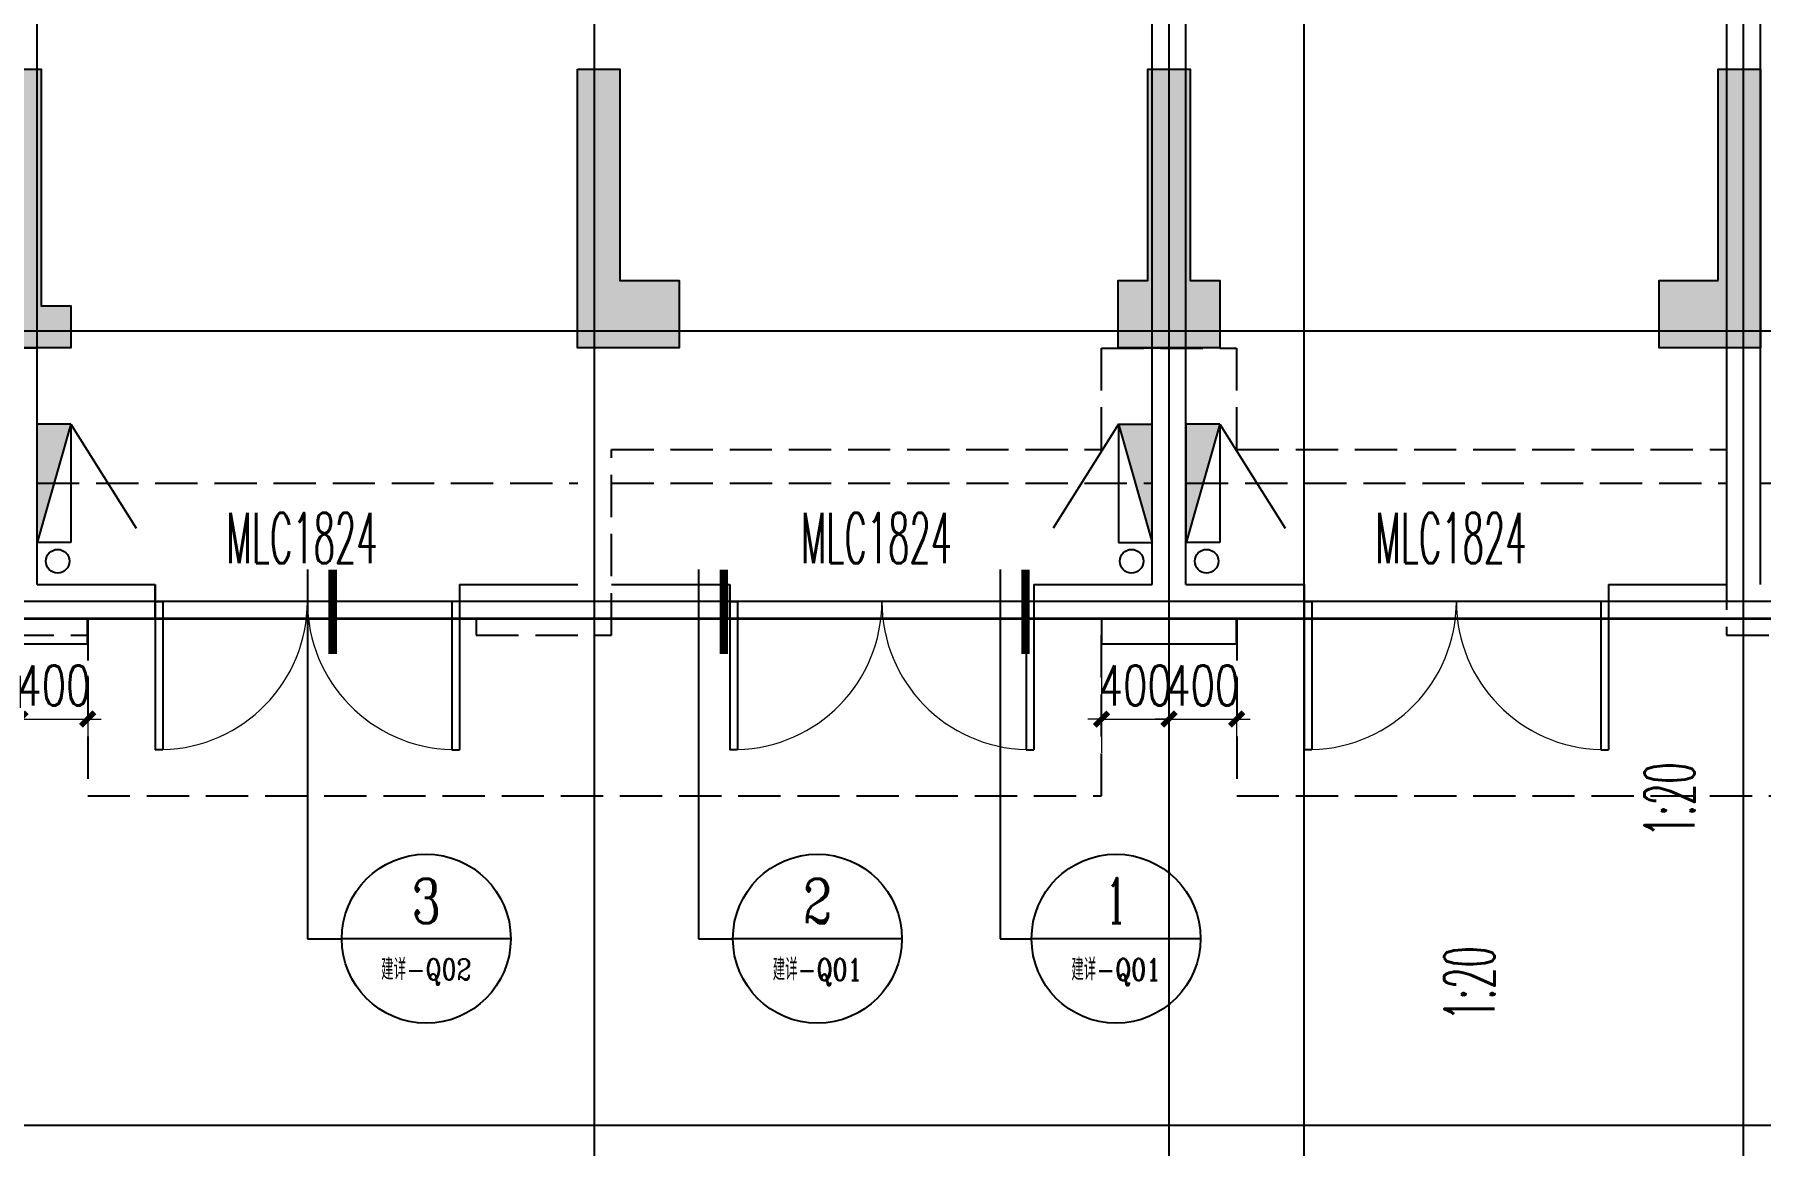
# Model space of a CAD drawing. Extents: x -59851 to 653804, y -249523 to 437614.
# Drawn here: x -23629 to -13414, y 192268 to 198845 of the extents above; entities that cross this region are included whole.
import ezdxf
from ezdxf.enums import TextEntityAlignment as Align

# ---------------------------------------------------------------- set-up
doc = ezdxf.new("R2010")
doc.units = 0
doc.header["$LTSCALE"] = 1000
doc.header["$MEASUREMENT"] = 0
doc.linetypes.add('DASH', pattern=[0.35, 0.25, -0.1])
for name, color, linetype in [('-消防立管', 1, 'Continuous'), ('A-Above', 5, 'DASH'), ('A-ROOF', 7, 'Continuous'), ('A-外装饰线脚', 7, 'Continuous'), ('CURTWALL', 4, 'Continuous'), ('DIM_IDEN', 3, 'Continuous'), ('DIM_SYMB', 3, 'Continuous'), ('DOTE', 16, 'Continuous'), ('PUB_HATCH', 8, 'Continuous'), ('PUB_TEXT', 7, 'Continuous'), ('STAIR', 5, 'Continuous'), ('WALL', 2, 'Continuous'), ('WINDOW', 4, 'Continuous'), ('WINDOW_TEXT', 7, 'Continuous'), ('剪力墙', 6, 'Continuous')]:
    doc.layers.add(name, color=color, linetype=linetype)
doc.layers.add('33计全面积外廓线', color=21, linetype='Continuous', lineweight=35)
doc.layers.add('A-第四道尺寸线(线脚尺寸)', color=105, linetype='Continuous', lineweight=5)
doc.styles.add('_TCH_DIM', font='SIMPLEX.shx', dxfattribs={"width": 0.7, "bigfont": 'GBCBIG.shx'})
doc.styles.add('_TCH_DIM_T3', font='SIMPLEX.shx', dxfattribs={"width": 0.705882, "bigfont": 'GBCBIG.shx'})
doc.styles.add('_TCH_LABEL', font='COMPLEX', dxfattribs={"bigfont": 'GBCBIG'})
doc.styles.add('_TCH_WINDOW', font='SIMPLEX.shx', dxfattribs={"width": 0.7, "height": 3.5, "bigfont": 'GBCBIG.shx'})
doc.dimstyles.new('_TCH_ARCH&&80', dxfattribs={"dimtxt": 238, "dimasz": 80, "dimexe": 200, "dimexo": 240, "dimgap": 80, "dimtad": 1, "dimdec": 0, "dimzin": 0, "dimdsep": 46, "dimtxsty": '_TCH_DIM_T3', "dimblk": 'ARCHTICK', "dimcen": 0.09, "dimclrt": 7, "dimazin": 2, "dimtfac": 1, "dimtdec": 0, "dimtix": 1, "dimtmove": 2, "dimatfit": 3, "dimfxl": 0, "dimtolj": 1, "dimtzin": 0, "dimarcsym": 0})

# ---------------------------------------------------------------- blocks, each defined once
blk = doc.blocks.new('zzlk0330')
at = {"layer": 'A-ROOF', "linetype": 'DASH'}
blk.add_lwpolyline([(-24114, 135888), (-23314, 135888), (-23314, 135988), (-21014, 135988), (-21014, 135888), (-20214, 135888), (-20214, 136988), (-17314, 136988), (-17314, 137588), (-16514, 137588), (-16514, 136988), (-13614, 136988), (-13614, 135888), (-12814, 135888)], dxfattribs=at)
blk = doc.blocks.new('shoucengjianliqiang0505')
at = {"layer": 'PUB_HATCH'}
h = blk.add_hatch(color=256, dxfattribs=at)
h.dxf.hatch_style = 1
h.paths.add_polyline_path([(-14848, 486544), (-14448, 486544), (-14448, 486144), (-14848, 486144)])
h.paths.add_polyline_path([(-8748, 486544), (-8348, 486544), (-8348, 486144), (-8748, 486144)])
h.paths.add_polyline_path([(-8748, 490544), (-8348, 490544), (-8348, 490144), (-8748, 490144)])
h.paths.add_polyline_path([(-14848, 490544), (-14448, 490544), (-14448, 490144), (-14848, 490144)])
h.paths.add_polyline_path([(-14848, 482144), (-14448, 482144), (-14448, 481744), (-14848, 481744)])
h.paths.add_polyline_path([(-8748, 482144), (-8348, 482144), (-8348, 481744), (-8748, 481744)])
h.paths.add_polyline_path([(-46848, 497944), (-46448, 497944), (-46448, 497544), (-46848, 497544)])
h.paths.add_polyline_path([(-46848, 501744), (-46448, 501744), (-46448, 501344), (-46848, 501344)])
h.paths.add_polyline_path([(-53548, 501742), (-53148, 501742), (-53148, 501342), (-53548, 501342)])
h.paths.add_polyline_path([(-63048, 504094), (-63048, 504344), (-63648, 504344), (-63648, 502544), (-63848, 502544), (-63848, 502294), (-63398, 502294), (-63398, 504094)])
h.paths.add_polyline_path([(-37148, 500844), (-35548, 500844), (-35548, 497944), (-37148, 497944), (-37148, 498144), (-35748, 498144), (-35748, 500644), (-37148, 500644)])
h.paths.add_polyline_path([(-29698, 483744), (-29698, 484994), (-29448, 484994), (-29448, 483344), (-30048, 483344), (-30048, 483744)])
h.paths.add_polyline_path([(-33048, 484994), (-32798, 484994), (-32798, 483744), (-32448, 483744), (-32448, 483344), (-33048, 483344)])
h.paths.add_polyline_path([(-36498, 483744), (-36498, 484994), (-36248, 484994), (-36248, 483344), (-36848, 483344), (-36848, 483744)])
h.paths.add_polyline_path([(-43248, 484994), (-42998, 484994), (-42998, 483744), (-42648, 483744), (-42648, 483344), (-43248, 483344)])
h.paths.add_polyline_path([(-50098, 483744), (-50098, 484994), (-49848, 484994), (-49848, 483344), (-50448, 483344), (-50448, 483744)])
h.paths.add_polyline_path([(-56848, 484994), (-56598, 484994), (-56598, 483744), (-56248, 483744), (-56248, 483344), (-56848, 483344)])
h.paths.add_polyline_path([(-63698, 485844), (-63448, 485844), (-63448, 483344), (-64048, 483344), (-64048, 483744), (-63698, 483744)])
h.paths.add_polyline_path([(-54648, 492144), (-54048, 492144), (-54048, 492544), (-54648, 492544)])
h.paths.add_polyline_path([(-52648, 492544), (-52048, 492544), (-52048, 492144), (-52648, 492144)])
h.paths.add_polyline_path([(-39048, 492544), (-38448, 492544), (-38448, 492144), (-39048, 492144)])
h.paths.add_polyline_path([(-45348, 495844), (-44748, 495844), (-44748, 496244), (-45348, 496244)])
h.paths.add_polyline_path([(-55848, 497944), (-55248, 497944), (-55248, 497544), (-55848, 497544)])
h.paths.add_polyline_path([(-55848, 495844), (-55248, 495844), (-55248, 496244), (-55848, 496244)])
h.paths.add_polyline_path([(-60248, 495844), (-59648, 495844), (-59648, 496244), (-60248, 496244)])
h.paths.add_polyline_path([(-21248, 500844), (-21248, 499444), (-21498, 499444), (-21498, 499844), (-21848, 499844), (-21848, 500094), (-21498, 500094), (-21498, 500844)])
h.paths.add_polyline_path([(-42948, 497544), (-42548, 497544), (-42548, 498144), (-42748, 498144), (-42748, 500644), (-42148, 500644), (-42148, 500844), (-42948, 500844), (-42948, 497944)])
h.paths.add_polyline_path([(-21248, 496144), (-21248, 496744), (-21498, 496744), (-21498, 496394), (-22898, 496394), (-22898, 496144), (-22098, 496144), (-22098, 496044), (-21848, 496044), (-21848, 496144)])
h.paths.add_polyline_path([(-30848, 497544), (-30848, 497944), (-32298, 497944), (-32298, 498144), (-30648, 498144), (-30648, 497744), (-30248, 497744), (-30248, 497544)])
h.paths.add_polyline_path([(-18848, 489094), (-18848, 487444), (-19098, 487444), (-19098, 487994), (-19448, 487994), (-19448, 488244), (-19098, 488244), (-19098, 489094)])
h.paths.add_polyline_path([(-60023, 489044), (-60273, 489044), (-60273, 491444), (-60023, 491444), (-60023, 489244)])
h.paths.add_polyline_path([(-28348, 499194), (-28348, 497544), (-28748, 497544), (-28748, 497744), (-28548, 497744), (-28548, 499194)])
h.paths.add_polyline_path([(-41148, 492344), (-40448, 492344), (-40448, 490694), (-40698, 490694), (-40698, 492094), (-41148, 492094)])
h.paths.add_polyline_path([(-30848, 500644), (-31348, 500644), (-31348, 503644), (-28348, 503644), (-28348, 501444), (-28708, 501444), (-28708, 501644), (-28548, 501644), (-28548, 503444), (-31148, 503444), (-31148, 501644), (-30748, 501644), (-30748, 501444), (-31148, 501444), (-31148, 500944), (-30648, 500944), (-30648, 500644)])
h.paths.add_polyline_path([(-42948, 495544), (-42948, 496244), (-40448, 496244), (-40448, 493744), (-42948, 493744), (-42948, 494444), (-42748, 494444), (-42748, 493944), (-40648, 493944), (-40648, 496044), (-42748, 496044), (-42748, 495544)])
h.paths.add_polyline_path([(-21248, 502644), (-21248, 503644), (-22898, 503644), (-22898, 503394), (-21498, 503394), (-21498, 502644)])
h.paths.add_polyline_path([(-22748, 492144), (-23248, 492144), (-23248, 490494), (-22998, 490494), (-22998, 491894), (-22748, 491894)])
h.paths.add_polyline_path([(-22673, 488244), (-22423, 488244), (-22423, 485744), (-22673, 485744), (-22673, 488044)])
h.paths.add_polyline_path([(-21848, 493644), (-21848, 493044), (-23498, 493044), (-23498, 493294), (-22098, 493294), (-22098, 493644)])
h.paths.add_polyline_path([(-18848, 491544), (-18848, 492144), (-20498, 492144), (-20498, 491894), (-19098, 491894), (-19098, 491544)])
h.paths.add_polyline_path([(-18848, 482444), (-18848, 481744), (-20498, 481744), (-20498, 481994), (-19098, 481994), (-19098, 482444)])
h.paths.add_polyline_path([(-22048, 481744), (-22498, 481744), (-22698, 481744), (-22698, 483344), (-23048, 483344), (-23048, 483594), (-22448, 483594), (-22448, 481994), (-22048, 481994)])
h.paths.add_polyline_path([(-26798, 490844), (-26048, 490844), (-26048, 489044), (-26298, 489044), (-26298, 490594), (-26798, 490594)])
h.paths.add_polyline_path([(-32448, 490844), (-33048, 490844), (-33048, 489044), (-32798, 489044), (-32798, 490594), (-32448, 490594)])
h.paths.add_polyline_path([(-35848, 489294), (-36198, 489294), (-36198, 492094), (-35848, 492094), (-35848, 492344), (-36448, 492344), (-36448, 489044), (-36198, 489044), (-35848, 489044)])
h.paths.add_polyline_path([(-39873, 489244), (-39623, 489244), (-39623, 486544), (-39873, 486544), (-39873, 489044)])
h.paths.add_polyline_path([(-43648, 489294), (-43298, 489294), (-43298, 492094), (-43798, 492094), (-43798, 492344), (-43048, 492344), (-43048, 489044), (-43298, 489044), (-43648, 489044)])
h.paths.add_polyline_path([(-46673, 492344), (-46423, 492344), (-46423, 489044), (-46673, 489044), (-46673, 492144)])
h.paths.add_polyline_path([(-53473, 489244), (-53223, 489244), (-53223, 486544), (-53473, 486544), (-53473, 489044)])
h.paths.add_polyline_path([(-49448, 489294), (-49798, 489294), (-49798, 492094), (-49298, 492094), (-49298, 492344), (-50048, 492344), (-50048, 489044), (-49798, 489044), (-49448, 489044)])
h.paths.add_polyline_path([(-57248, 489294), (-56898, 489294), (-56898, 492094), (-57248, 492094), (-57248, 492344), (-56648, 492344), (-56648, 489044), (-56898, 489044), (-57248, 489044)])
h.paths.add_polyline_path([(-60048, 498644), (-60048, 497544), (-62548, 497544), (-62548, 497794), (-60298, 497794), (-60298, 498644)])
h.paths.add_polyline_path([(-60048, 503544), (-60048, 504344), (-61698, 504344), (-61698, 504094), (-60298, 504094), (-60298, 503544)])
h.paths.add_polyline_path([(-67048, 491344), (-67048, 492244), (-64848, 492244), (-64848, 491994), (-66798, 491994), (-66798, 491344)])
h.paths.add_polyline_path([(-66448, 502544), (-67048, 502544), (-67048, 499894), (-66798, 499894), (-66798, 502294), (-66448, 502294)])
h.paths.add_polyline_path([(-66448, 483344), (-67048, 483344), (-67048, 485844), (-66798, 485844), (-66798, 483744), (-66448, 483744)])
edge = h.paths.add_edge_path()
edge.add_line((-26248, 494694), (-26248, 492344))
edge.add_line((-26248, 492344), (-26948, 492344))
edge.add_line((-26948, 492344), (-26948, 492144))
edge.add_line((-26948, 492144), (-26048, 492144))
edge.add_line((-26048, 492144), (-26048, 494694))
edge.add_line((-26248, 494694), (-26248, 495094))
edge = h.paths.add_edge_path()
edge.add_line((-26448, 483344), (-26448, 483594))
edge.add_line((-26448, 483594), (-26273, 483594))
edge.add_line((-26273, 483594), (-26273, 484994))
edge.add_line((-26273, 484994), (-26023, 484994))
edge.add_line((-26023, 484994), (-26023, 483594))
edge.add_line((-26023, 483594), (-25848, 483594))
edge.add_line((-25848, 483594), (-25848, 483344))
edge.add_line((-25848, 483344), (-26448, 483344))
edge.add_line((-26448, 483344), (-26048, 483344))
edge = h.paths.add_edge_path()
edge.add_line((-40048, 483344), (-40048, 483744))
edge.add_line((-40048, 483744), (-39873, 483744))
edge.add_line((-39873, 483744), (-39873, 484994))
edge.add_line((-39873, 484994), (-39623, 484994))
edge.add_line((-39623, 484994), (-39623, 483744))
edge.add_line((-39623, 483744), (-39448, 483744))
edge.add_line((-39448, 483744), (-39448, 483344))
edge.add_line((-39448, 483344), (-40048, 483344))
edge.add_line((-40048, 483344), (-39648, 483344))
edge = h.paths.add_edge_path()
edge.add_line((-46848, 483344), (-46848, 483594))
edge.add_line((-46848, 483594), (-46673, 483594))
edge.add_line((-46673, 483594), (-46673, 484994))
edge.add_line((-46673, 484994), (-46423, 484994))
edge.add_line((-46423, 484994), (-46423, 483594))
edge.add_line((-46423, 483594), (-46248, 483594))
edge.add_line((-46248, 483594), (-46248, 483344))
edge.add_line((-46248, 483344), (-46848, 483344))
edge.add_line((-46848, 483344), (-46448, 483344))
edge = h.paths.add_edge_path()
edge.add_line((-53648, 483344), (-53648, 483744))
edge.add_line((-53648, 483744), (-53473, 483744))
edge.add_line((-53473, 483744), (-53473, 484994))
edge.add_line((-53473, 484994), (-53223, 484994))
edge.add_line((-53223, 484994), (-53223, 483744))
edge.add_line((-53223, 483744), (-53048, 483744))
edge.add_line((-53048, 483744), (-53048, 483344))
edge.add_line((-53048, 483344), (-53648, 483344))
edge.add_line((-53648, 483344), (-53248, 483344))
edge = h.paths.add_edge_path()
edge.add_line((-60448, 483344), (-60448, 483594))
edge.add_line((-60448, 483594), (-60273, 483594))
edge.add_line((-60273, 483594), (-60273, 484994))
edge.add_line((-60273, 484994), (-60023, 484994))
edge.add_line((-60023, 484994), (-60023, 483594))
edge.add_line((-60023, 483594), (-59848, 483594))
edge.add_line((-59848, 483594), (-59848, 483344))
edge.add_line((-59848, 483344), (-60448, 483344))
edge.add_line((-60448, 483344), (-60048, 483344))
h = blk.add_hatch(color=256, dxfattribs=at)
h.dxf.hatch_style = 1
h.paths.add_polyline_path([(-40048, 483344), (-40048, 483744), (-39873, 483744), (-39873, 484994), (-39623, 484994), (-39623, 483744), (-39448, 483744), (-39448, 483344)])
h.paths.add_polyline_path([(-46848, 483344), (-46848, 483594), (-46673, 483594), (-46673, 484994), (-46423, 484994), (-46423, 483594), (-46248, 483594), (-46248, 483344)])
h.paths.add_polyline_path([(-53648, 483344), (-53648, 483744), (-53473, 483744), (-53473, 484994), (-53223, 484994), (-53223, 483744), (-53048, 483744), (-53048, 483344)])
h.paths.add_polyline_path([(-60448, 483344), (-60448, 483594), (-60273, 483594), (-60273, 484994), (-60023, 484994), (-60023, 483594), (-59848, 483594), (-59848, 483344)])
at = {"layer": '剪力墙', "color": 6, "linetype": 'Continuous'}
for points in [[(-46848, 483344), (-46848, 483594), (-46673, 483594), (-46673, 484994), (-46423, 484994), (-46423, 483594), (-46248, 483594), (-46248, 483344), (-46848, 483344), (-46448, 483344)], [(-40048, 483344), (-40048, 483744), (-39873, 483744), (-39873, 484994), (-39623, 484994), (-39623, 483744), (-39448, 483744), (-39448, 483344), (-40048, 483344), (-39648, 483344)], [(-36248, 483744), (-36248, 483744)], [(-43248, 483544), (-43248, 483544)]]:
    blk.add_lwpolyline(points, dxfattribs=at)
for points in [[(-43248, 484994), (-42998, 484994), (-42998, 483744), (-42648, 483744), (-42648, 483344), (-43248, 483344)], [(-36498, 483744), (-36498, 484994), (-36248, 484994), (-36248, 483344), (-36848, 483344), (-36848, 483744)]]:
    blk.add_lwpolyline(points, close=True, dxfattribs=at)
blk = doc.blocks.new('XHS1')
at = {"layer": '-消防立管'}
blk.add_hatch(color=253, dxfattribs=at).paths.add_polyline_path([(918395, -437307), (918595, -438007), (918595, -437307)])
for p, q in [((918395, -437307), (918595, -438007)), ((918395, -437307), (918395, -438007)), ((918395, -437307), (918595, -437307)), ((918595, -438007), (918595, -437307)), ((918395, -438007), (918595, -438007))]:
    blk.add_line(p, q, dxfattribs=at)
at = {"ltscale": 0.5}
blk.add_line((918395, -437307), (918009, -437922), dxfattribs=at)
blk = doc.blocks.new('shoucengxianjiao0328')
at = {"layer": 'A-外装饰线脚'}
for points in [[(-208946, 155486), (-208946, 155336), (-208146, 155336), (-208146, 155486)], [(-202146, 155486), (-202146, 155336), (-201346, 155336), (-201346, 155486)]]:
    blk.add_lwpolyline(points, dxfattribs=at)
blk = doc.blocks.new('_ArchTick')
at = {"color": 0, "linetype": 'ByBlock', "const_width": 0.4}
blk.add_lwpolyline([(-0.5, -0.5), (0.5, 0.5)], dxfattribs=at)
blk = doc.blocks.new('*D645')
at = {"layer": 'A-第四道尺寸线(线脚尺寸)', "color": 0, "lineweight": -2, "transparency": 16777216}
for p, q in [((-23714, 195048), (-23714, 194592)), ((-23314, 195048), (-23314, 194592)), ((-23714, 194792), (-23794, 194792)), ((-23714, 194792), (-23314, 194792)), ((-23314, 194792), (-23234, 194792))]:
    blk.add_line(p, q, dxfattribs=at)
at = {"layer": 'Defpoints', "color": 0, "transparency": 16777216}
for p in [(-23714, 195288), (-23314, 195288), (-23314, 194792)]:
    blk.add_point(p, dxfattribs=at)
at = {"layer": 'A-第四道尺寸线(线脚尺寸)', "color": 0, "lineweight": -2, "transparency": 16777216, "xscale": 80, "yscale": 80, "zscale": 80}
blk.add_blockref('_ArchTick', (-23714, 194792), dxfattribs=at)
at = {"layer": 'A-第四道尺寸线(线脚尺寸)', "color": 0, "lineweight": -2, "transparency": 16777216, "xscale": 80, "yscale": 80, "zscale": 80, "rotation": 180}
blk.add_blockref('_ArchTick', (-23314, 194792), dxfattribs=at)
at = {"layer": 'A-第四道尺寸线(线脚尺寸)', "color": 7, "transparency": 16777216, "insert": (-23514, 194991), "char_height": 238, "attachment_point": 5, "style": '_TCH_DIM_T3'}
blk.add_mtext('\\A1;400', dxfattribs=at)
blk = doc.blocks.new('*D650')
at = {"layer": 'A-第四道尺寸线(线脚尺寸)', "color": 0, "lineweight": -2, "transparency": 16777216}
for p, q in [((-17314, 195048), (-17314, 194592)), ((-16914, 195048), (-16914, 194592)), ((-17314, 194792), (-17394, 194792)), ((-17314, 194792), (-16914, 194792)), ((-16914, 194792), (-16834, 194792))]:
    blk.add_line(p, q, dxfattribs=at)
at = {"layer": 'Defpoints', "color": 0, "transparency": 16777216}
for p in [(-17314, 195288), (-16914, 195288), (-16914, 194792)]:
    blk.add_point(p, dxfattribs=at)
at = {"layer": 'A-第四道尺寸线(线脚尺寸)', "color": 0, "lineweight": -2, "transparency": 16777216, "xscale": 80, "yscale": 80, "zscale": 80}
blk.add_blockref('_ArchTick', (-17314, 194792), dxfattribs=at)
at = {"layer": 'A-第四道尺寸线(线脚尺寸)', "color": 0, "lineweight": -2, "transparency": 16777216, "xscale": 80, "yscale": 80, "zscale": 80, "rotation": 180}
blk.add_blockref('_ArchTick', (-16914, 194792), dxfattribs=at)
at = {"layer": 'A-第四道尺寸线(线脚尺寸)', "color": 7, "transparency": 16777216, "insert": (-17114, 194991), "char_height": 238, "attachment_point": 5, "style": '_TCH_DIM_T3'}
blk.add_mtext('\\A1;400', dxfattribs=at)
blk = doc.blocks.new('*D651')
at = {"layer": 'A-第四道尺寸线(线脚尺寸)', "color": 0, "lineweight": -2, "transparency": 16777216}
for p, q in [((-16914, 195048), (-16914, 194592)), ((-16514, 195048), (-16514, 194592)), ((-16914, 194792), (-16994, 194792)), ((-16914, 194792), (-16514, 194792)), ((-16514, 194792), (-16434, 194792))]:
    blk.add_line(p, q, dxfattribs=at)
at = {"layer": 'Defpoints', "color": 0, "transparency": 16777216}
for p in [(-16914, 195288), (-16514, 195288), (-16514, 194792)]:
    blk.add_point(p, dxfattribs=at)
at = {"layer": 'A-第四道尺寸线(线脚尺寸)', "color": 0, "lineweight": -2, "transparency": 16777216, "xscale": 80, "yscale": 80, "zscale": 80}
blk.add_blockref('_ArchTick', (-16914, 194792), dxfattribs=at)
at = {"layer": 'A-第四道尺寸线(线脚尺寸)', "color": 0, "lineweight": -2, "transparency": 16777216, "xscale": 80, "yscale": 80, "zscale": 80, "rotation": 180}
blk.add_blockref('_ArchTick', (-16514, 194792), dxfattribs=at)
at = {"layer": 'A-第四道尺寸线(线脚尺寸)', "color": 7, "transparency": 16777216, "insert": (-16714, 194991), "char_height": 238, "attachment_point": 5, "style": '_TCH_DIM_T3'}
blk.add_mtext('\\A1;400', dxfattribs=at)
blk = doc.blocks.new('$DorLib2D$00000002')
for p, q in [((-0.5, 0), (-0.5, 0.4875)), ((-0.475, 0.4875), (-0.5, 0.4875)), ((-0.475, 0), (-0.475, 0.4875)), ((0.475, 0), (0.475, 0.4875)), ((0.475, 0.4875), (0.5, 0.4875)), ((0.5, 0), (0.5, 0.4875)), ((-0.5, 0), (-0.475, 0)), ((0.5, 0), (0.475, 0))]:
    blk.add_line(p, q)
at = {"lineweight": 13}
for centre, start, end in [((-0.4875, 0), 0, 88.5307), ((0.4875, 0), 91.4693, 180)]:
    blk.add_arc(centre, 0.4875, start, end, dxfattribs=at)
blk = doc.blocks.new('roofzhouxian')
at = {"layer": 'DOTE'}
for p, q in [((-24192, -309503), (-24192, -295195)), ((-20792, -309503), (-20792, -295195)), ((-19992, -309503), (-19992, -295195)), ((-17392, -309503), (-17392, -295195)), ((11694, -303995), (-49367, -303995)), ((11694, -305595), (-49367, -305595))]:
    blk.add_line(p, q, dxfattribs=at)
blk = doc.blocks.new('SHOUCENGXIANJIAOCHICUN0427')
at = {"layer": 'A-第四道尺寸线(线脚尺寸)'}
for p1, p2, picture, middle in [((-23713.7, 195288.3), (-23313.7, 195288.3), '*D645', (-23513.7, 194990.8)), ((-17313.7, 195288.3), (-16913.7, 195288.3), '*D650', (-17113.7, 194990.8)), ((-16913.7, 195288.3), (-16513.7, 195288.3), '*D651', (-16713.7, 194990.8))]:
    dim = blk.add_aligned_dim(p1=p1, p2=p2, distance=-496.6, dimstyle='_TCH_ARCH&&80', dxfattribs=at)
    dim.commit()
    dim.dimension.update_dxf_attribs({"geometry": picture, "text_midpoint": middle})

msp = doc.modelspace()

# ---------------------------------------------------------------- linework, layer by layer
at = {"layer": '-消防立管'}
for centre in [(-23491.8, 195726.4), (-17135.7, 195726.4), (-16691.8, 195726.4)]:
    msp.add_circle(centre, 70, dxfattribs=at)
at = {"layer": '33计全面积外廓线'}
msp.add_lwpolyline([(-44213.7, 195388.3), (14486.3, 195388.3), (14486.3, 204188.3), (7986.3, 204188.3), (7986.3, 200188.3), (3986.3, 200188.3), (3986.3, 205788.3), (1586.3, 205788.3), (1586.3, 206788.3), (-3313.7, 206788.3), (-3313.7, 211288.3), (-7913.7, 211288.3), (-7913.7, 211688.3), (-20013.7, 211688.3), (-20013.7, 209788.3), (-17713.7, 209788.3), (-17713.7, 207488.3), (-23713.7, 207488.3)], dxfattribs=at)
at = {"layer": 'A-Above'}
for points in [[(-23613.7, 196188.3), (-20413.7, 196188.3)], [(-23613.7, 196188.3), (-20413.7, 196188.3)], [(-20213.7, 196188.3), (-17013.7, 196188.3)], [(-20213.7, 196188.3), (-17013.7, 196188.3)], [(-16813.7, 196188.3), (-13613.7, 196188.3)], [(-16813.7, 196188.3), (-13613.7, 196188.3)], [(-13413.7, 196188.3), (-10213.7, 196188.3)], [(-23313.7, 195388.3), (-23313.7, 194338.3), (-17313.7, 194338.3), (-17313.7, 195388.3)], [(-16513.7, 195388.3), (-16513.7, 194338.3), (-10513.7, 194338.3), (-10513.7, 195388.3)]]:
    msp.add_lwpolyline(points, dxfattribs=at)
at = {"layer": 'CURTWALL'}
for p, q in [((-22913.7, 195388.3), (-22913.7, 195588.3)), ((-19513.7, 195388.3), (-19513.7, 195588.3)), ((-16113.7, 195388.3), (-16113.7, 195588.3))]:
    msp.add_line(p, q, dxfattribs=at)
at = {"layer": 'DIM_IDEN'}
for p, q in [((-22013.7, 195677), (-22013.7, 193492)), ((-19698.7, 195677), (-19698.7, 193492)), ((-17913.7, 195677), (-17913.7, 193492)), ((-22013.7, 193492), (-21810.2, 193492)), ((-20810.2, 193492), (-21810.2, 193492)), ((-19698.7, 193492), (-19495.2, 193492)), ((-18495.2, 193492), (-19495.2, 193492)), ((-17913.7, 193492), (-17727.7, 193492)), ((-16727.7, 193492), (-17727.7, 193492))]:
    msp.add_line(p, q, dxfattribs=at)
at = {"layer": 'DIM_IDEN', "const_width": 50}
for points in [[(-21863.7, 195677), (-21863.7, 195177)], [(-19548.7, 195677), (-19548.7, 195177)], [(-17763.7, 195677), (-17763.7, 195177)]]:
    msp.add_lwpolyline(points, dxfattribs=at)
at = {"layer": 'DIM_IDEN'}
for centre in [(-21310.2, 193492), (-18995.2, 193492), (-17227.7, 193492)]:
    msp.add_circle(centre, 500, dxfattribs=at)
at = {"layer": 'DIM_SYMB'}
for points in [[(-13698.6, 194732.8, 0, 0, 0), (-13698.6, 194019.7, 80, 0, 0), (-13698.6, 193719.7, 0, 0, 0)], [(-14882.8, 193645.3, 0, 0, 0), (-14882.8, 192932.2, 80, 0, 0), (-14882.8, 192632.2, 0, 0, 0)]]:
    msp.add_lwpolyline(points, format="xyseb", dxfattribs=at)
at = {"layer": 'DOTE'}
msp.add_line((15572.3, 195488.3), (-45488.6, 195488.3), dxfattribs=at)
at = {"layer": 'STAIR'}
msp.add_lwpolyline([(-37213.7, 218088.3), (-37213.7, 220988.3), (-47213.7, 220988.3), (-47213.7, 192388.3), (14486.3, 192388.3), (14486.3, 195388.3)], dxfattribs=at)
at = {"layer": 'WALL'}
for p, q in [((-13613.7, 195588.3), (-13613.7, 211588.3)), ((-13413.7, 195588.3), (-13413.7, 211588.3)), ((-23613.7, 195588.3), (-23613.7, 205888.3)), ((-16813.7, 195588.3), (-16813.7, 202888.3)), ((-17013.7, 195588.3), (-17013.7, 202688.3)), ((-23613.7, 195588.3), (-22913.7, 195588.3)), ((-22913.7, 195588.3), (-22913.7, 195388.3)), ((-21113.7, 195588.3), (-20413.7, 195588.3)), ((-21113.7, 195588.3), (-21113.7, 195388.3)), ((-20213.7, 195588.3), (-19513.7, 195588.3)), ((-19513.7, 195588.3), (-19513.7, 195388.3)), ((-17713.7, 195588.3), (-17013.7, 195588.3)), ((-17713.7, 195588.3), (-17713.7, 195388.3)), ((-16813.7, 195588.3), (-16113.7, 195588.3)), ((-16113.7, 195588.3), (-16113.7, 195388.3)), ((-14313.7, 195588.3), (-13613.7, 195588.3)), ((-14313.7, 195588.3), (-14313.7, 195388.3)), ((-23713.7, 195388.3), (-22913.7, 195388.3)), ((-21113.7, 195388.3), (-20313.7, 195388.3)), ((-20313.7, 195388.3), (-19513.7, 195388.3)), ((-17713.7, 195388.3), (-16913.7, 195388.3)), ((-16913.7, 195388.3), (-16113.7, 195388.3)), ((-14313.7, 195388.3), (-13513.7, 195388.3)), ((-13513.7, 195388.3), (-12713.7, 195388.3))]:
    msp.add_line(p, q, dxfattribs=at)
at = {"layer": 'WINDOW'}
for p, q in [((-22913.7, 195388.3), (-21113.7, 195388.3)), ((-19513.7, 195388.3), (-17713.7, 195388.3)), ((-16113.7, 195388.3), (-14313.7, 195388.3))]:
    msp.add_line(p, q, dxfattribs=at)

# ---------------------------------------------------------------- block references
at = {"layer": '-消防立管', "xscale": -1}
for p in [(894981.5, 633844.9), (901781.5, 633844.9)]:
    msp.add_blockref('XHS1', p, dxfattribs=at)
at = {"layer": '-消防立管'}
msp.add_blockref('XHS1', (-935608.9, 633844.9), dxfattribs=at)
for name, p in [('roofzhouxian', (3878.4, 501083)), ('shoucengxianjiao0328', (184831.9, 39902.1)), ('zzlk0330', (0, 59400)), ('shoucengjianliqiang0505', (22833.8, -286355.2))]:
    msp.add_blockref(name, p)
at = {"layer": 'A-第四道尺寸线(线脚尺寸)'}
msp.add_blockref('SHOUCENGXIANJIAOCHICUN0427', (0, 0), dxfattribs=at)
at = {"layer": 'WINDOW'}
ref = msp.add_blockref('$DorLib2D$00000002', (-22013.7, 195488.3), dxfattribs=dict(at, xscale=-1800, yscale=-1800, zscale=-1800))
ref.add_attrib('A', 'MLC1824', (-22493.2, 195714.6), dxfattribs={"layer": 'WINDOW_TEXT', "height": 297.5, "style": '_TCH_WINDOW', "width": 0.494118})
ref = msp.add_blockref('$DorLib2D$00000002', (-18613.7, 195488.3), dxfattribs=dict(at, xscale=-1800, yscale=-1800, zscale=-1800))
ref.add_attrib('A', 'MLC1824', (-19093.2, 195714.6), dxfattribs={"layer": 'WINDOW_TEXT', "height": 297.5, "style": '_TCH_WINDOW', "width": 0.494118})
ref = msp.add_blockref('$DorLib2D$00000002', (-15213.7, 195488.3), dxfattribs=dict(at, xscale=-1800, yscale=-1800, zscale=-1800))
ref.add_attrib('A', 'MLC1824', (-15693.2, 195714.6), dxfattribs={"layer": 'WINDOW_TEXT', "height": 297.5, "style": '_TCH_WINDOW', "width": 0.494118})

# ---------------------------------------------------------------- texts
at = {"layer": 'PUB_TEXT', "style": '_TCH_DIM', "width": 0.494118}
for p in [(-13803.6, 194094.2), (-14987.8, 193006.7)]:
    msp.add_text('1:20', height=297.5, rotation=90, dxfattribs=at).set_placement(p)
at = {"layer": 'PUB_TEXT', "style": '_TCH_LABEL'}
for s, height, p, p2 in [('3', 261, (-21397.2, 193584.5), (-21223.2, 193584.5)), ('2', 261, (-19082.2, 193584.5), (-18908.2, 193584.5)), ('1', 267.7, (-17285.1, 193583.6), (-17170.4, 193583.6))]:
    msp.add_text(s, height=height, dxfattribs=at).set_placement(p, p2, align=Align.FIT)
for s, height, width, p, p2 in [('建详-Q02', 124.56, 0.799383, (-21577.1, 193248.1), (-21043.3, 193248.1)), ('建详-Q01', 129.12, 0.798997, (-19259.5, 193244.7), (-18731, 193244.7)), ('建详-Q01', 129.12, 0.798997, (-17492, 193244.7), (-16963.5, 193244.7))]:
    msp.add_text(s, height=height, dxfattribs=dict(at, width=width)).set_placement(p, p2, align=Align.FIT)

doc.saveas('drawing.dxf')
